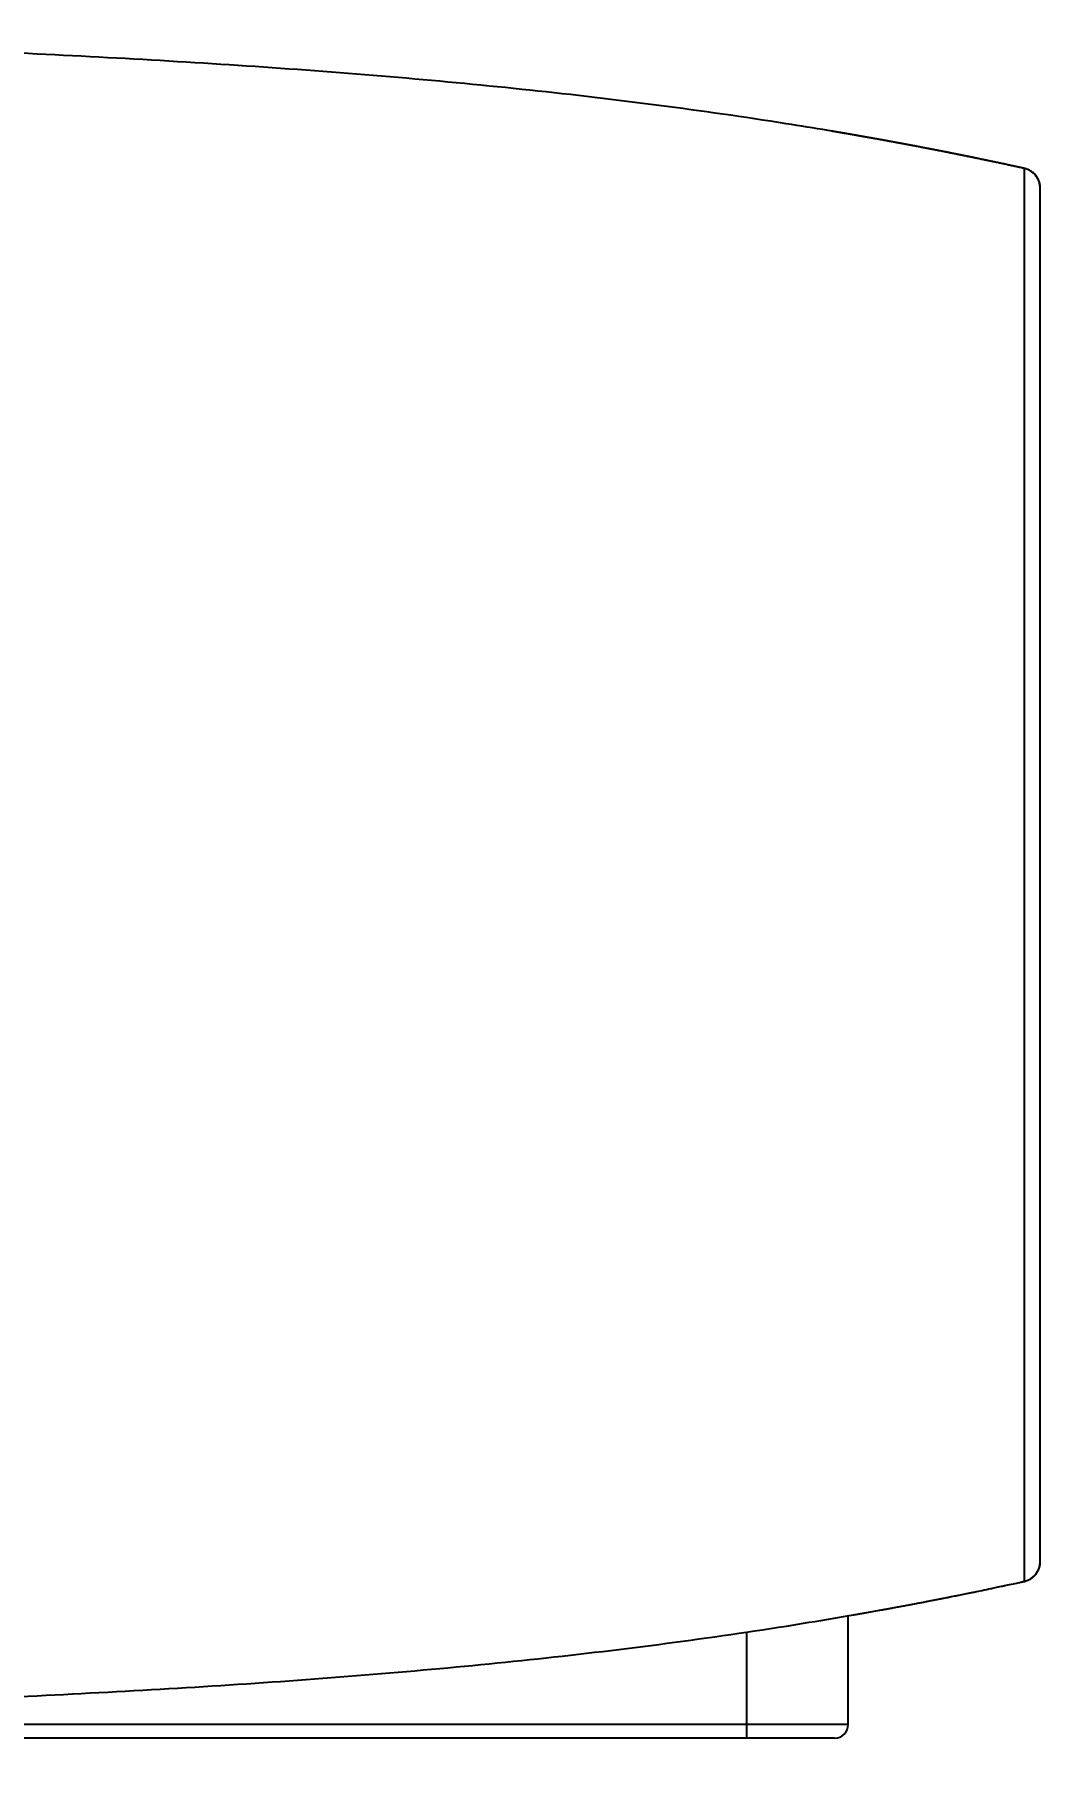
# Model space of a CAD drawing. Header units: millimetres. Extents: x 2067 to 4417, y -1557 to -908.
# Drawn here: x 2133.5 to 2148.59, y -1410.99 to -1385.33 of the extents above; entities that cross this region are included whole.
import ezdxf
from ezdxf import colors
from ezdxf.entities.mleader import LeaderData, LeaderLine
from ezdxf.math import Vec2, Vec3

# ---------------------------------------------------------------- set-up
doc = ezdxf.new("R2010")
doc.units = ezdxf.units.MM
doc.layers.add('06___PRT_ALL_SURFS', color=7, linetype='Continuous')
doc.styles.get("Standard").update_dxf_attribs({"font": 'AcadEref.ttf'})

msp = doc.modelspace()

# ---------------------------------------------------------------- linework, layer by layer
at = {"color": 7, "linetype": 'Continuous'}
for p, q in [((2148.185, -1408.263), (2148.185, -1387.312)), ((2148.366, -1387.432), (2148.358, -1387.421)), ((2148.374, -1387.444), (2148.366, -1387.432)), ((2148.421, -1387.605), (2148.421, -1387.591)), ((2148.421, -1407.969), (2148.421, -1387.605)), ((2148.185, -1393.107), (2148.185, -1388.281)), ((2148.185, -1405.847), (2148.185, -1402.766)), ((2148.185, -1407.316), (2148.185, -1405.847)), ((2148.185, -1407.955), (2148.185, -1407.316)), ((2148.185, -1408.218), (2148.185, -1408.164)), ((2148.421, -1407.984), (2148.421, -1407.969)), ((2148.185, -1408.263), (2148.185, -1408.262)), ((2145.571, -1410.387), (2145.571, -1408.773)), ((2144.071, -1410.587), (2144.071, -1409.014)), ((2145.571, -1410.387), (2126.071, -1410.387)), ((2145.371, -1410.587), (2126.271, -1410.587))]:
    msp.add_line(p, q, dxfattribs=at)
for points in [[(2148.185, -1387.312), (2148.185, -1387.312), (2148.185, -1387.312)], [(2148.358, -1387.421), (2148.349, -1387.41), (2148.339, -1387.399), (2148.329, -1387.389), (2148.319, -1387.379), (2148.308, -1387.37), (2148.297, -1387.362), (2148.285, -1387.354), (2148.273, -1387.346), (2148.261, -1387.339), (2148.248, -1387.333), (2148.235, -1387.327), (2148.222, -1387.322), (2148.208, -1387.318), (2148.195, -1387.314), (2148.185, -1387.312)], [(2148.185, -1388.281), (2148.185, -1387.533), (2148.185, -1387.498), (2148.185, -1387.465), (2148.185, -1387.436), (2148.185, -1387.386)], [(2148.421, -1387.591), (2148.42, -1387.576), (2148.418, -1387.562), (2148.416, -1387.548), (2148.413, -1387.535), (2148.409, -1387.521), (2148.405, -1387.507), (2148.4, -1387.494), (2148.394, -1387.481), (2148.388, -1387.468), (2148.381, -1387.456), (2148.374, -1387.444)], [(2148.42, -1387.576), (2148.418, -1387.562), (2148.416, -1387.548), (2148.413, -1387.535), (2148.409, -1387.521), (2148.405, -1387.507), (2148.4, -1387.494), (2148.394, -1387.481)], [(2148.185, -1408.164), (2148.185, -1408.057), (2148.185, -1408.025), (2148.185, -1407.991), (2148.185, -1407.955)], [(2148.185, -1408.263), (2148.195, -1408.26), (2148.208, -1408.256), (2148.222, -1408.252), (2148.235, -1408.247), (2148.248, -1408.241), (2148.261, -1408.235), (2148.273, -1408.228), (2148.285, -1408.221), (2148.297, -1408.212), (2148.308, -1408.204), (2148.319, -1408.195), (2148.329, -1408.185), (2148.339, -1408.175), (2148.349, -1408.165), (2148.358, -1408.154), (2148.366, -1408.142), (2148.374, -1408.13), (2148.381, -1408.118), (2148.388, -1408.106), (2148.394, -1408.093), (2148.4, -1408.08), (2148.405, -1408.067), (2148.409, -1408.053), (2148.413, -1408.04), (2148.416, -1408.026), (2148.418, -1408.012), (2148.42, -1407.998), (2148.421, -1407.984)]]:
    msp.add_lwpolyline(points, dxfattribs=at)
for centre, radius, start, end in [((2135.49, -1445.295), 59.357, 77.6501, 80.51286), ((2148.121, -1387.605), 0.3, 359.9992, 77.6145), ((2148.121, -1407.969), 0.3, 282.3854, 360), ((2135.701, -1351.314), 58.301, 280.18741, 282.36492), ((2145.371, -1410.387), 0.2, 270, 0)]:
    msp.add_arc(centre, radius, start, end, dxfattribs=at)
for points, knots in [([(2145.273, -1386.75), (2145.067, -1386.715), (2143.608, -1386.478), (2140.875, -1386.126), (2136.937, -1385.793), (2132.776, -1385.568), (2128.923, -1385.427), (2126.538, -1385.355), (2125.616, -1385.328)], [0, 0, 0, 0, 0.034111, 0.241375, 0.448639, 0.655903, 0.863167, 1, 1, 1, 1]), ([(2124.238, -1410.287), (2125.577, -1410.248), (2128.438, -1410.165), (2132.776, -1410.006), (2136.937, -1409.781), (2140.875, -1409.449), (2143.856, -1409.064), (2145.561, -1408.777), (2146.012, -1408.696)], [0, 0, 0, 0, 0.185751, 0.372445, 0.559138, 0.745831, 0.932524, 1, 1, 1, 1])]:
    msp.add_open_spline(points, degree=3, knots=knots, dxfattribs=at)
at = {"layer": '06___PRT_ALL_SURFS', "color": 7, "linetype": 'Continuous'}
for p, q in [((2147.334, -1408.442), (2147.362, -1408.437)), ((2147.362, -1408.437), (2147.384, -1408.432)), ((2147.384, -1408.432), (2147.413, -1408.426)), ((2147.413, -1408.426), (2147.442, -1408.421)), ((2147.442, -1408.421), (2147.471, -1408.415)), ((2147.471, -1408.415), (2147.5, -1408.408)), ((2147.5, -1408.408), (2147.53, -1408.402)), ((2147.53, -1408.402), (2147.559, -1408.396)), ((2147.559, -1408.396), (2147.589, -1408.39)), ((2147.589, -1408.39), (2147.627, -1408.382)), ((2147.627, -1408.382), (2147.658, -1408.376)), ((2147.658, -1408.376), (2147.696, -1408.368)), ((2147.696, -1408.368), (2147.735, -1408.359)), ((2147.735, -1408.359), (2147.774, -1408.351)), ((2147.774, -1408.351), (2147.821, -1408.341)), ((2147.821, -1408.341), (2147.861, -1408.333)), ((2147.861, -1408.333), (2147.917, -1408.321)), ((2147.917, -1408.321), (2147.966, -1408.31)), ((2147.966, -1408.31), (2148.024, -1408.298)), ((2148.024, -1408.298), (2148.09, -1408.283)), ((2148.09, -1408.283), (2148.166, -1408.267)), ((2148.166, -1408.267), (2148.185, -1408.263)), ((2145.829, -1408.729), (2146.063, -1408.687)), ((2146.082, -1408.683), (2146.09, -1408.682)), ((2146.094, -1408.681), (2146.102, -1408.68)), ((2146.106, -1408.679), (2146.114, -1408.677)), ((2146.135, -1408.674), (2146.15, -1408.671)), ((2146.156, -1408.67), (2146.164, -1408.668)), ((2146.168, -1408.667), (2146.188, -1408.664)), ((2146.186, -1408.664), (2146.201, -1408.661)), ((2146.199, -1408.662), (2146.253, -1408.652)), ((2146.208, -1408.66), (2146.216, -1408.659)), ((2146.221, -1408.658), (2146.23, -1408.656)), ((2146.261, -1408.65), (2146.271, -1408.649)), ((2146.303, -1408.643), (2146.346, -1408.635)), ((2146.313, -1408.641), (2146.322, -1408.639)), ((2146.341, -1408.636), (2146.359, -1408.632)), ((2146.356, -1408.633), (2146.512, -1408.604)), ((2146.365, -1408.631), (2146.375, -1408.629)), ((2146.375, -1408.629), (2146.38, -1408.628)), ((2146.395, -1408.626), (2146.405, -1408.624)), ((2146.435, -1408.618), (2146.445, -1408.616)), ((2146.476, -1408.61), (2146.486, -1408.608)), ((2146.507, -1408.605), (2146.554, -1408.596)), ((2146.518, -1408.603), (2146.528, -1408.601)), ((2146.55, -1408.597), (2146.568, -1408.593)), ((2146.56, -1408.594), (2146.583, -1408.59)), ((2146.582, -1408.59), (2146.597, -1408.587)), ((2146.593, -1408.588), (2146.626, -1408.582)), ((2146.621, -1408.583), (2146.641, -1408.579)), ((2146.632, -1408.581), (2146.685, -1408.571)), ((2146.683, -1408.571), (2146.7, -1408.568)), ((2146.695, -1408.569), (2146.745, -1408.559)), ((2146.724, -1408.563), (2146.736, -1408.561)), ((2146.736, -1408.561), (2146.775, -1408.553)), ((2146.753, -1408.558), (2146.765, -1408.555)), ((2146.765, -1408.555), (2146.875, -1408.534)), ((2146.783, -1408.552), (2146.795, -1408.549)), ((2146.813, -1408.546), (2146.826, -1408.544)), ((2146.844, -1408.54), (2146.856, -1408.538)), ((2146.875, -1408.534), (2146.894, -1408.53)), ((2146.894, -1408.53), (2146.906, -1408.528)), ((2146.906, -1408.528), (2146.925, -1408.524)), ((2146.925, -1408.524), (2146.944, -1408.52)), ((2146.944, -1408.52), (2146.957, -1408.518)), ((2146.957, -1408.518), (2146.976, -1408.514)), ((2146.976, -1408.514), (2146.996, -1408.51)), ((2146.996, -1408.51), (2147.015, -1408.506)), ((2147.015, -1408.506), (2147.035, -1408.503)), ((2147.035, -1408.503), (2147.048, -1408.5)), ((2147.048, -1408.5), (2147.068, -1408.496)), ((2147.068, -1408.496), (2147.087, -1408.492)), ((2147.087, -1408.492), (2147.107, -1408.488)), ((2147.107, -1408.488), (2147.127, -1408.484)), ((2147.127, -1408.484), (2147.154, -1408.479)), ((2147.154, -1408.479), (2147.175, -1408.475)), ((2147.175, -1408.475), (2147.195, -1408.471)), ((2147.195, -1408.471), (2147.216, -1408.466)), ((2147.216, -1408.466), (2147.236, -1408.462)), ((2147.236, -1408.462), (2147.264, -1408.457)), ((2147.264, -1408.457), (2147.285, -1408.452)), ((2147.285, -1408.452), (2147.306, -1408.448)), ((2147.306, -1408.448), (2147.334, -1408.442)), ((2145.626, -1408.764), (2145.688, -1408.753)), ((2145.688, -1408.753), (2145.829, -1408.729))]:
    msp.add_line(p, q, dxfattribs=at)
for points in [[(2145.338, -1386.761), (2145.336, -1386.761), (2145.335, -1386.76), (2145.334, -1386.76), (2145.333, -1386.76), (2145.331, -1386.76), (2145.273, -1386.75)], [(2145.35, -1386.763), (2145.348, -1386.763), (2145.347, -1386.762), (2145.346, -1386.762), (2145.344, -1386.762), (2145.343, -1386.762), (2145.342, -1386.761), (2145.34, -1386.761), (2145.338, -1386.761)], [(2145.36, -1386.765), (2145.359, -1386.764), (2145.357, -1386.764), (2145.356, -1386.764), (2145.355, -1386.764), (2145.353, -1386.763), (2145.352, -1386.763), (2145.35, -1386.763)], [(2145.372, -1386.767), (2145.371, -1386.766), (2145.369, -1386.766), (2145.368, -1386.766), (2145.367, -1386.766), (2145.365, -1386.765), (2145.364, -1386.765), (2145.363, -1386.765), (2145.36, -1386.765)], [(2145.383, -1386.768), (2145.381, -1386.768), (2145.38, -1386.768), (2145.379, -1386.768), (2145.377, -1386.768), (2145.376, -1386.767), (2145.375, -1386.767), (2145.372, -1386.767)], [(2145.394, -1386.77), (2145.392, -1386.77), (2145.391, -1386.77), (2145.39, -1386.77), (2145.388, -1386.769), (2145.387, -1386.769), (2145.385, -1386.769), (2145.383, -1386.768)], [(2145.404, -1386.772), (2145.403, -1386.772), (2145.402, -1386.772), (2145.4, -1386.771), (2145.399, -1386.771), (2145.398, -1386.771), (2145.396, -1386.771), (2145.394, -1386.77)], [(2145.415, -1386.774), (2145.414, -1386.774), (2145.413, -1386.773), (2145.411, -1386.773), (2145.41, -1386.773), (2145.409, -1386.773), (2145.407, -1386.773), (2145.404, -1386.772)], [(2145.426, -1386.776), (2145.425, -1386.776), (2145.424, -1386.775), (2145.422, -1386.775), (2145.421, -1386.775), (2145.42, -1386.775), (2145.418, -1386.774), (2145.415, -1386.774)], [(2145.438, -1386.778), (2145.436, -1386.777), (2145.435, -1386.777), (2145.433, -1386.777), (2145.432, -1386.777), (2145.431, -1386.777), (2145.429, -1386.776), (2145.426, -1386.776)], [(2145.449, -1386.78), (2145.447, -1386.779), (2145.446, -1386.779), (2145.444, -1386.779), (2145.443, -1386.779), (2145.442, -1386.778), (2145.44, -1386.778), (2145.438, -1386.778)], [(2145.458, -1386.781), (2145.457, -1386.781), (2145.456, -1386.781), (2145.454, -1386.781), (2145.453, -1386.78), (2145.451, -1386.78), (2145.449, -1386.78)], [(2145.47, -1386.783), (2145.468, -1386.783), (2145.467, -1386.783), (2145.465, -1386.782), (2145.464, -1386.782), (2145.463, -1386.782), (2145.461, -1386.782), (2145.458, -1386.781)], [(2145.481, -1386.785), (2145.479, -1386.785), (2145.478, -1386.785), (2145.477, -1386.784), (2145.475, -1386.784), (2145.474, -1386.784), (2145.472, -1386.784), (2145.47, -1386.783)], [(2145.492, -1386.787), (2145.491, -1386.787), (2145.489, -1386.787), (2145.488, -1386.786), (2145.487, -1386.786), (2145.485, -1386.786), (2145.484, -1386.786), (2145.481, -1386.785)], [(2145.502, -1386.789), (2145.501, -1386.789), (2145.499, -1386.788), (2145.498, -1386.788), (2145.497, -1386.788), (2145.495, -1386.788), (2145.492, -1386.787)], [(2145.514, -1386.791), (2145.512, -1386.79), (2145.511, -1386.79), (2145.509, -1386.79), (2145.508, -1386.79), (2145.507, -1386.79), (2145.505, -1386.789), (2145.502, -1386.789)], [(2145.525, -1386.793), (2145.524, -1386.792), (2145.522, -1386.792), (2145.521, -1386.792), (2145.519, -1386.792), (2145.518, -1386.791), (2145.517, -1386.791), (2145.514, -1386.791)], [(2145.535, -1386.794), (2145.534, -1386.794), (2145.532, -1386.794), (2145.531, -1386.794), (2145.53, -1386.793), (2145.528, -1386.793), (2145.525, -1386.793)], [(2145.547, -1386.796), (2145.545, -1386.796), (2145.544, -1386.796), (2145.543, -1386.796), (2145.541, -1386.795), (2145.54, -1386.795), (2145.538, -1386.795), (2145.535, -1386.794)], [(2145.557, -1386.798), (2145.556, -1386.798), (2145.554, -1386.798), (2145.553, -1386.797), (2145.551, -1386.797), (2145.55, -1386.797), (2145.547, -1386.796)], [(2145.567, -1386.8), (2145.566, -1386.8), (2145.564, -1386.799), (2145.563, -1386.799), (2145.562, -1386.799), (2145.56, -1386.799), (2145.557, -1386.798)], [(2145.579, -1386.802), (2145.578, -1386.802), (2145.576, -1386.802), (2145.575, -1386.801), (2145.573, -1386.801), (2145.572, -1386.801), (2145.57, -1386.801), (2145.567, -1386.8)], [(2145.59, -1386.804), (2145.588, -1386.804), (2145.587, -1386.803), (2145.585, -1386.803), (2145.584, -1386.803), (2145.582, -1386.803), (2145.579, -1386.802)], [(2145.6, -1386.806), (2145.599, -1386.805), (2145.597, -1386.805), (2145.596, -1386.805), (2145.594, -1386.805), (2145.593, -1386.804), (2145.59, -1386.804)], [(2145.611, -1386.807), (2145.609, -1386.807), (2145.608, -1386.807), (2145.606, -1386.807), (2145.605, -1386.806), (2145.603, -1386.806), (2145.6, -1386.806)], [(2145.623, -1386.81), (2145.621, -1386.809), (2145.62, -1386.809), (2145.618, -1386.809), (2145.617, -1386.808), (2145.615, -1386.808), (2145.614, -1386.808), (2145.611, -1386.807)], [(2145.633, -1386.811), (2145.632, -1386.811), (2145.63, -1386.811), (2145.629, -1386.811), (2145.627, -1386.81), (2145.626, -1386.81), (2145.623, -1386.81)], [(2145.644, -1386.813), (2145.642, -1386.813), (2145.641, -1386.813), (2145.639, -1386.812), (2145.638, -1386.812), (2145.636, -1386.812), (2145.633, -1386.811)], [(2145.655, -1386.815), (2145.653, -1386.815), (2145.652, -1386.815), (2145.65, -1386.814), (2145.648, -1386.814), (2145.647, -1386.814), (2145.644, -1386.813)], [(2145.665, -1386.817), (2145.664, -1386.817), (2145.662, -1386.816), (2145.661, -1386.816), (2145.659, -1386.816), (2145.658, -1386.816), (2145.655, -1386.815)], [(2145.676, -1386.819), (2145.675, -1386.819), (2145.673, -1386.818), (2145.672, -1386.818), (2145.67, -1386.818), (2145.669, -1386.818), (2145.665, -1386.817)], [(2145.687, -1386.821), (2145.686, -1386.821), (2145.684, -1386.82), (2145.682, -1386.82), (2145.681, -1386.82), (2145.679, -1386.819), (2145.676, -1386.819)], [(2145.698, -1386.823), (2145.697, -1386.822), (2145.695, -1386.822), (2145.693, -1386.822), (2145.692, -1386.822), (2145.69, -1386.821), (2145.687, -1386.821)], [(2145.709, -1386.825), (2145.708, -1386.824), (2145.706, -1386.824), (2145.704, -1386.824), (2145.703, -1386.824), (2145.701, -1386.823), (2145.698, -1386.823)], [(2145.719, -1386.826), (2145.717, -1386.826), (2145.715, -1386.826), (2145.714, -1386.825), (2145.712, -1386.825), (2145.709, -1386.825)], [(2145.73, -1386.828), (2145.728, -1386.828), (2145.727, -1386.828), (2145.725, -1386.827), (2145.723, -1386.827), (2145.722, -1386.827), (2145.719, -1386.826)], [(2145.741, -1386.83), (2145.739, -1386.83), (2145.738, -1386.83), (2145.736, -1386.829), (2145.735, -1386.829), (2145.733, -1386.829), (2145.73, -1386.828)], [(2145.751, -1386.832), (2145.749, -1386.832), (2145.747, -1386.831), (2145.746, -1386.831), (2145.744, -1386.831), (2145.741, -1386.83)], [(2145.762, -1386.834), (2145.76, -1386.834), (2145.759, -1386.833), (2145.757, -1386.833), (2145.756, -1386.833), (2145.754, -1386.832), (2145.751, -1386.832)], [(2145.773, -1386.836), (2145.772, -1386.836), (2145.77, -1386.835), (2145.769, -1386.835), (2145.767, -1386.835), (2145.765, -1386.834), (2145.762, -1386.834)], [(2145.783, -1386.838), (2145.782, -1386.837), (2145.78, -1386.837), (2145.778, -1386.837), (2145.777, -1386.836), (2145.773, -1386.836)], [(2145.795, -1386.84), (2145.793, -1386.839), (2145.791, -1386.839), (2145.79, -1386.839), (2145.788, -1386.838), (2145.787, -1386.838), (2145.783, -1386.838)], [(2145.805, -1386.841), (2145.803, -1386.841), (2145.801, -1386.841), (2145.8, -1386.841), (2145.798, -1386.84), (2145.795, -1386.84)], [(2145.816, -1386.843), (2145.815, -1386.843), (2145.813, -1386.843), (2145.811, -1386.843), (2145.81, -1386.842), (2145.808, -1386.842), (2145.805, -1386.841)], [(2145.826, -1386.845), (2145.825, -1386.845), (2145.823, -1386.845), (2145.821, -1386.844), (2145.82, -1386.844), (2145.816, -1386.843)], [(2145.837, -1386.847), (2145.835, -1386.847), (2145.833, -1386.846), (2145.831, -1386.846), (2145.83, -1386.846), (2145.826, -1386.845)], [(2145.848, -1386.849), (2145.847, -1386.849), (2145.845, -1386.849), (2145.843, -1386.848), (2145.842, -1386.848), (2145.84, -1386.848), (2145.837, -1386.847)], [(2145.859, -1386.851), (2145.857, -1386.851), (2145.855, -1386.85), (2145.854, -1386.85), (2145.852, -1386.85), (2145.848, -1386.849)], [(2145.869, -1386.853), (2145.867, -1386.852), (2145.866, -1386.852), (2145.864, -1386.852), (2145.862, -1386.852), (2145.859, -1386.851)], [(2145.879, -1386.855), (2145.878, -1386.854), (2145.876, -1386.854), (2145.874, -1386.854), (2145.872, -1386.853), (2145.869, -1386.853)], [(2145.89, -1386.857), (2145.888, -1386.856), (2145.886, -1386.856), (2145.885, -1386.856), (2145.883, -1386.855), (2145.879, -1386.855)], [(2145.9, -1386.858), (2145.899, -1386.858), (2145.897, -1386.858), (2145.895, -1386.857), (2145.893, -1386.857), (2145.89, -1386.857)], [(2145.911, -1386.86), (2145.909, -1386.86), (2145.907, -1386.86), (2145.906, -1386.859), (2145.904, -1386.859), (2145.9, -1386.858)], [(2145.922, -1386.862), (2145.92, -1386.862), (2145.918, -1386.862), (2145.916, -1386.861), (2145.915, -1386.861), (2145.911, -1386.86)], [(2145.933, -1386.864), (2145.931, -1386.864), (2145.929, -1386.863), (2145.927, -1386.863), (2145.925, -1386.863), (2145.922, -1386.862)], [(2145.943, -1386.866), (2145.942, -1386.866), (2145.94, -1386.865), (2145.938, -1386.865), (2145.936, -1386.865), (2145.933, -1386.864)], [(2145.954, -1386.868), (2145.952, -1386.868), (2145.951, -1386.867), (2145.949, -1386.867), (2145.947, -1386.867), (2145.943, -1386.866)], [(2145.965, -1386.87), (2145.963, -1386.87), (2145.962, -1386.869), (2145.96, -1386.869), (2145.958, -1386.869), (2145.954, -1386.868)], [(2145.975, -1386.872), (2145.973, -1386.871), (2145.971, -1386.871), (2145.969, -1386.871), (2145.965, -1386.87)], [(2145.986, -1386.874), (2145.984, -1386.873), (2145.982, -1386.873), (2145.98, -1386.873), (2145.978, -1386.872), (2145.975, -1386.872)], [(2145.997, -1386.876), (2145.995, -1386.875), (2145.993, -1386.875), (2145.991, -1386.875), (2145.99, -1386.874), (2145.986, -1386.874)], [(2146.006, -1386.877), (2146.005, -1386.877), (2146.003, -1386.877), (2146.001, -1386.876), (2145.997, -1386.876)], [(2146.018, -1386.879), (2146.016, -1386.879), (2146.014, -1386.879), (2146.012, -1386.878), (2146.01, -1386.878), (2146.006, -1386.877)], [(2146.027, -1386.881), (2146.026, -1386.881), (2146.024, -1386.88), (2146.022, -1386.88), (2146.018, -1386.879)], [(2146.039, -1386.883), (2146.037, -1386.883), (2146.035, -1386.883), (2146.033, -1386.882), (2146.031, -1386.882), (2146.027, -1386.881)], [(2146.049, -1386.885), (2146.047, -1386.885), (2146.045, -1386.884), (2146.043, -1386.884), (2146.039, -1386.883)], [(2146.06, -1386.887), (2146.058, -1386.887), (2146.056, -1386.886), (2146.055, -1386.886), (2146.053, -1386.886), (2146.049, -1386.885)], [(2146.07, -1386.889), (2146.068, -1386.889), (2146.066, -1386.888), (2146.064, -1386.888), (2146.06, -1386.887)], [(2146.08, -1386.891), (2146.078, -1386.89), (2146.076, -1386.89), (2146.074, -1386.89), (2146.07, -1386.889)], [(2146.092, -1386.893), (2146.09, -1386.892), (2146.088, -1386.892), (2146.086, -1386.892), (2146.084, -1386.891), (2146.08, -1386.891)], [(2146.102, -1386.895), (2146.1, -1386.894), (2146.098, -1386.894), (2146.096, -1386.893), (2146.092, -1386.893)], [(2146.112, -1386.896), (2146.11, -1386.896), (2146.108, -1386.896), (2146.106, -1386.895), (2146.102, -1386.895)], [(2146.124, -1386.899), (2146.122, -1386.898), (2146.12, -1386.898), (2146.118, -1386.897), (2146.116, -1386.897), (2146.112, -1386.896)], [(2146.134, -1386.9), (2146.132, -1386.9), (2146.13, -1386.9), (2146.128, -1386.899), (2146.124, -1386.899)], [(2146.144, -1386.902), (2146.142, -1386.902), (2146.14, -1386.901), (2146.138, -1386.901), (2146.134, -1386.9)], [(2146.154, -1386.904), (2146.152, -1386.904), (2146.15, -1386.903), (2146.148, -1386.903), (2146.144, -1386.902)], [(2146.164, -1386.906), (2146.162, -1386.906), (2146.16, -1386.905), (2146.158, -1386.905), (2146.154, -1386.904)], [(2146.176, -1386.908), (2146.174, -1386.908), (2146.172, -1386.907), (2146.17, -1386.907), (2146.168, -1386.907), (2146.164, -1386.906)], [(2146.186, -1386.91), (2146.184, -1386.91), (2146.182, -1386.909), (2146.18, -1386.909), (2146.176, -1386.908)], [(2146.196, -1386.912), (2146.194, -1386.911), (2146.192, -1386.911), (2146.19, -1386.911), (2146.186, -1386.91)], [(2146.207, -1386.914), (2146.205, -1386.913), (2146.203, -1386.913), (2146.201, -1386.913), (2146.196, -1386.912)], [(2146.217, -1386.916), (2146.215, -1386.915), (2146.213, -1386.915), (2146.211, -1386.914), (2146.207, -1386.914)], [(2146.227, -1386.918), (2146.225, -1386.917), (2146.223, -1386.917), (2146.221, -1386.916), (2146.217, -1386.916)], [(2146.238, -1386.919), (2146.236, -1386.919), (2146.233, -1386.919), (2146.231, -1386.918), (2146.227, -1386.918)], [(2146.248, -1386.921), (2146.246, -1386.921), (2146.244, -1386.921), (2146.242, -1386.92), (2146.238, -1386.919)], [(2146.258, -1386.923), (2146.256, -1386.923), (2146.254, -1386.922), (2146.252, -1386.922), (2146.248, -1386.921)], [(2146.269, -1386.925), (2146.267, -1386.925), (2146.264, -1386.924), (2146.262, -1386.924), (2146.258, -1386.923)], [(2146.279, -1386.927), (2146.277, -1386.927), (2146.275, -1386.926), (2146.273, -1386.926), (2146.269, -1386.925)], [(2146.289, -1386.929), (2146.287, -1386.929), (2146.285, -1386.928), (2146.283, -1386.928), (2146.279, -1386.927)], [(2146.3, -1386.931), (2146.298, -1386.93), (2146.296, -1386.93), (2146.294, -1386.93), (2146.289, -1386.929)], [(2146.31, -1386.933), (2146.308, -1386.932), (2146.306, -1386.932), (2146.304, -1386.932), (2146.3, -1386.931)], [(2146.321, -1386.935), (2146.318, -1386.934), (2146.316, -1386.934), (2146.314, -1386.934), (2146.31, -1386.933)], [(2146.331, -1386.937), (2146.329, -1386.936), (2146.327, -1386.936), (2146.325, -1386.936), (2146.321, -1386.935)], [(2146.341, -1386.939), (2146.339, -1386.938), (2146.337, -1386.938), (2146.335, -1386.937), (2146.331, -1386.937)], [(2146.352, -1386.941), (2146.35, -1386.94), (2146.348, -1386.94), (2146.346, -1386.939), (2146.341, -1386.939)], [(2146.362, -1386.942), (2146.36, -1386.942), (2146.358, -1386.942), (2146.356, -1386.941), (2146.352, -1386.941)], [(2146.373, -1386.944), (2146.371, -1386.944), (2146.369, -1386.944), (2146.366, -1386.943), (2146.362, -1386.942)], [(2146.383, -1386.946), (2146.381, -1386.946), (2146.379, -1386.946), (2146.377, -1386.945), (2146.373, -1386.944)], [(2146.394, -1386.948), (2146.392, -1386.948), (2146.39, -1386.948), (2146.387, -1386.947), (2146.383, -1386.946)], [(2146.404, -1386.95), (2146.402, -1386.95), (2146.4, -1386.95), (2146.398, -1386.949), (2146.394, -1386.948)], [(2146.415, -1386.952), (2146.413, -1386.952), (2146.411, -1386.951), (2146.408, -1386.951), (2146.404, -1386.95)], [(2146.425, -1386.954), (2146.423, -1386.954), (2146.421, -1386.953), (2146.419, -1386.953), (2146.415, -1386.952)], [(2146.436, -1386.956), (2146.434, -1386.956), (2146.432, -1386.955), (2146.429, -1386.955), (2146.425, -1386.954)], [(2146.446, -1386.958), (2146.444, -1386.958), (2146.442, -1386.957), (2146.44, -1386.957), (2146.436, -1386.956)], [(2146.455, -1386.96), (2146.453, -1386.959), (2146.451, -1386.959), (2146.446, -1386.958)], [(2146.465, -1386.962), (2146.463, -1386.961), (2146.461, -1386.961), (2146.459, -1386.961), (2146.455, -1386.96)], [(2146.476, -1386.964), (2146.474, -1386.963), (2146.472, -1386.963), (2146.47, -1386.963), (2146.465, -1386.962)], [(2146.486, -1386.966), (2146.484, -1386.965), (2146.482, -1386.965), (2146.48, -1386.965), (2146.476, -1386.964)], [(2146.497, -1386.968), (2146.495, -1386.967), (2146.493, -1386.967), (2146.491, -1386.967), (2146.486, -1386.966)], [(2146.508, -1386.97), (2146.506, -1386.969), (2146.503, -1386.969), (2146.501, -1386.969), (2146.497, -1386.968)], [(2146.518, -1386.972), (2146.516, -1386.971), (2146.514, -1386.971), (2146.512, -1386.971), (2146.508, -1386.97)], [(2146.527, -1386.973), (2146.525, -1386.973), (2146.523, -1386.973), (2146.518, -1386.972)], [(2146.537, -1386.975), (2146.535, -1386.975), (2146.533, -1386.975), (2146.531, -1386.974), (2146.527, -1386.973)], [(2146.548, -1386.977), (2146.546, -1386.977), (2146.544, -1386.977), (2146.542, -1386.976), (2146.537, -1386.975)], [(2146.559, -1386.979), (2146.557, -1386.979), (2146.554, -1386.979), (2146.552, -1386.978), (2146.548, -1386.977)], [(2146.569, -1386.981), (2146.567, -1386.981), (2146.565, -1386.981), (2146.563, -1386.98), (2146.559, -1386.979)], [(2146.578, -1386.983), (2146.576, -1386.983), (2146.574, -1386.982), (2146.569, -1386.981)], [(2146.589, -1386.985), (2146.587, -1386.985), (2146.584, -1386.984), (2146.582, -1386.984), (2146.578, -1386.983)], [(2146.599, -1386.987), (2146.597, -1386.987), (2146.595, -1386.986), (2146.593, -1386.986), (2146.589, -1386.985)], [(2146.61, -1386.989), (2146.608, -1386.989), (2146.606, -1386.988), (2146.604, -1386.988), (2146.599, -1386.987)], [(2146.621, -1386.991), (2146.619, -1386.991), (2146.617, -1386.99), (2146.614, -1386.99), (2146.61, -1386.989)], [(2146.629, -1386.993), (2146.627, -1386.992), (2146.625, -1386.992), (2146.621, -1386.991)], [(2146.64, -1386.995), (2146.638, -1386.994), (2146.636, -1386.994), (2146.634, -1386.994), (2146.629, -1386.993)], [(2146.651, -1386.997), (2146.649, -1386.997), (2146.647, -1386.996), (2146.644, -1386.996), (2146.64, -1386.995)], [(2146.66, -1386.999), (2146.657, -1386.998), (2146.655, -1386.998), (2146.651, -1386.997)], [(2146.67, -1387.001), (2146.668, -1387), (2146.666, -1387), (2146.664, -1386.999), (2146.66, -1386.999)], [(2146.681, -1387.003), (2146.679, -1387.002), (2146.677, -1387.002), (2146.675, -1387.001), (2146.67, -1387.001)], [(2146.692, -1387.005), (2146.69, -1387.004), (2146.688, -1387.004), (2146.685, -1387.004), (2146.681, -1387.003)], [(2146.701, -1387.006), (2146.698, -1387.006), (2146.696, -1387.006), (2146.692, -1387.005)], [(2146.711, -1387.009), (2146.709, -1387.008), (2146.707, -1387.008), (2146.705, -1387.007), (2146.701, -1387.006)], [(2146.722, -1387.011), (2146.72, -1387.01), (2146.718, -1387.01), (2146.716, -1387.009), (2146.711, -1387.009)], [(2146.731, -1387.012), (2146.729, -1387.012), (2146.727, -1387.011), (2146.722, -1387.011)], [(2146.742, -1387.014), (2146.74, -1387.014), (2146.738, -1387.014), (2146.735, -1387.013), (2146.731, -1387.012)], [(2146.753, -1387.016), (2146.751, -1387.016), (2146.748, -1387.016), (2146.746, -1387.015), (2146.742, -1387.014)], [(2146.762, -1387.018), (2146.759, -1387.018), (2146.757, -1387.017), (2146.753, -1387.016)], [(2146.772, -1387.02), (2146.77, -1387.02), (2146.768, -1387.019), (2146.766, -1387.019), (2146.762, -1387.018)], [(2146.783, -1387.022), (2146.781, -1387.022), (2146.779, -1387.022), (2146.777, -1387.021), (2146.772, -1387.02)], [(2146.792, -1387.024), (2146.79, -1387.024), (2146.788, -1387.023), (2146.783, -1387.022)], [(2146.803, -1387.026), (2146.801, -1387.026), (2146.799, -1387.025), (2146.797, -1387.025), (2146.792, -1387.024)], [(2146.812, -1387.028), (2146.81, -1387.027), (2146.808, -1387.027), (2146.803, -1387.026)], [(2146.823, -1387.03), (2146.821, -1387.03), (2146.819, -1387.029), (2146.816, -1387.029), (2146.812, -1387.028)], [(2146.834, -1387.032), (2146.832, -1387.032), (2146.83, -1387.031), (2146.827, -1387.031), (2146.823, -1387.03)], [(2146.843, -1387.034), (2146.841, -1387.033), (2146.838, -1387.033), (2146.834, -1387.032)], [(2146.854, -1387.036), (2146.852, -1387.036), (2146.849, -1387.035), (2146.847, -1387.035), (2146.843, -1387.034)], [(2146.863, -1387.038), (2146.86, -1387.037), (2146.858, -1387.037), (2146.854, -1387.036)], [(2146.874, -1387.04), (2146.871, -1387.04), (2146.869, -1387.039), (2146.867, -1387.039), (2146.863, -1387.038)], [(2146.883, -1387.042), (2146.88, -1387.041), (2146.878, -1387.041), (2146.874, -1387.04)], [(2146.894, -1387.044), (2146.891, -1387.043), (2146.889, -1387.043), (2146.887, -1387.043), (2146.883, -1387.042)], [(2146.905, -1387.046), (2146.902, -1387.046), (2146.9, -1387.045), (2146.898, -1387.045), (2146.894, -1387.044)], [(2146.914, -1387.048), (2146.911, -1387.047), (2146.909, -1387.047), (2146.905, -1387.046)], [(2146.925, -1387.05), (2146.923, -1387.049), (2146.92, -1387.049), (2146.918, -1387.049), (2146.914, -1387.048)], [(2146.934, -1387.052), (2146.931, -1387.051), (2146.929, -1387.051), (2146.925, -1387.05)], [(2146.945, -1387.054), (2146.943, -1387.053), (2146.94, -1387.053), (2146.938, -1387.053), (2146.934, -1387.052)], [(2146.954, -1387.056), (2146.952, -1387.055), (2146.949, -1387.055), (2146.945, -1387.054)], [(2146.965, -1387.058), (2146.963, -1387.057), (2146.96, -1387.057), (2146.958, -1387.056), (2146.954, -1387.056)], [(2146.974, -1387.06), (2146.972, -1387.059), (2146.969, -1387.059), (2146.965, -1387.058)], [(2146.985, -1387.062), (2146.983, -1387.061), (2146.981, -1387.061), (2146.978, -1387.06), (2146.974, -1387.06)], [(2146.994, -1387.064), (2146.992, -1387.063), (2146.99, -1387.063), (2146.985, -1387.062)], [(2147.003, -1387.065), (2147.001, -1387.065), (2146.999, -1387.064), (2146.994, -1387.064)], [(2147.014, -1387.068), (2147.012, -1387.067), (2147.01, -1387.067), (2147.008, -1387.066), (2147.003, -1387.065)], [(2147.023, -1387.069), (2147.021, -1387.069), (2147.019, -1387.068), (2147.014, -1387.068)], [(2147.035, -1387.072), (2147.032, -1387.071), (2147.03, -1387.071), (2147.028, -1387.07), (2147.023, -1387.069)], [(2147.044, -1387.073), (2147.041, -1387.073), (2147.039, -1387.072), (2147.035, -1387.072)], [(2147.055, -1387.076), (2147.053, -1387.075), (2147.051, -1387.075), (2147.048, -1387.074), (2147.044, -1387.073)], [(2147.064, -1387.077), (2147.062, -1387.077), (2147.06, -1387.077), (2147.055, -1387.076)], [(2147.073, -1387.079), (2147.071, -1387.079), (2147.069, -1387.078), (2147.064, -1387.077)], [(2147.085, -1387.081), (2147.082, -1387.081), (2147.08, -1387.081), (2147.078, -1387.08), (2147.073, -1387.079)], [(2147.094, -1387.083), (2147.091, -1387.083), (2147.089, -1387.082), (2147.085, -1387.081)], [(2147.105, -1387.086), (2147.103, -1387.085), (2147.101, -1387.085), (2147.098, -1387.084), (2147.094, -1387.083)], [(2147.114, -1387.087), (2147.112, -1387.087), (2147.11, -1387.086), (2147.105, -1387.086)], [(2147.123, -1387.089), (2147.121, -1387.089), (2147.119, -1387.088), (2147.114, -1387.087)], [(2147.135, -1387.092), (2147.133, -1387.091), (2147.13, -1387.091), (2147.128, -1387.09), (2147.123, -1387.089)], [(2147.144, -1387.093), (2147.142, -1387.093), (2147.139, -1387.092), (2147.135, -1387.092)], [(2147.153, -1387.095), (2147.151, -1387.095), (2147.149, -1387.094), (2147.144, -1387.093)], [(2147.165, -1387.097), (2147.162, -1387.097), (2147.16, -1387.097), (2147.158, -1387.096), (2147.153, -1387.095)], [(2147.174, -1387.099), (2147.172, -1387.099), (2147.169, -1387.098), (2147.165, -1387.097)], [(2147.183, -1387.101), (2147.181, -1387.101), (2147.178, -1387.1), (2147.174, -1387.099)], [(2147.195, -1387.103), (2147.192, -1387.103), (2147.19, -1387.103), (2147.188, -1387.102), (2147.183, -1387.101)], [(2147.204, -1387.105), (2147.202, -1387.105), (2147.199, -1387.104), (2147.195, -1387.103)], [(2147.213, -1387.107), (2147.211, -1387.107), (2147.209, -1387.106), (2147.204, -1387.105)], [(2147.222, -1387.109), (2147.22, -1387.109), (2147.218, -1387.108), (2147.213, -1387.107)], [(2147.234, -1387.111), (2147.232, -1387.111), (2147.229, -1387.11), (2147.227, -1387.11), (2147.222, -1387.109)], [(2147.243, -1387.113), (2147.241, -1387.113), (2147.239, -1387.112), (2147.234, -1387.111)], [(2147.253, -1387.115), (2147.25, -1387.115), (2147.248, -1387.114), (2147.243, -1387.113)], [(2147.262, -1387.117), (2147.26, -1387.117), (2147.257, -1387.116), (2147.253, -1387.115)], [(2147.274, -1387.119), (2147.271, -1387.119), (2147.269, -1387.118), (2147.267, -1387.118), (2147.262, -1387.117)], [(2147.283, -1387.121), (2147.281, -1387.121), (2147.278, -1387.12), (2147.274, -1387.119)], [(2147.292, -1387.123), (2147.29, -1387.123), (2147.288, -1387.122), (2147.283, -1387.121)], [(2147.302, -1387.125), (2147.299, -1387.125), (2147.297, -1387.124), (2147.292, -1387.123)], [(2147.313, -1387.127), (2147.311, -1387.127), (2147.309, -1387.127), (2147.306, -1387.126), (2147.302, -1387.125)], [(2147.323, -1387.129), (2147.32, -1387.129), (2147.318, -1387.128), (2147.313, -1387.127)], [(2147.332, -1387.131), (2147.33, -1387.131), (2147.328, -1387.13), (2147.323, -1387.129)], [(2147.342, -1387.133), (2147.339, -1387.133), (2147.337, -1387.132), (2147.332, -1387.131)], [(2147.351, -1387.135), (2147.349, -1387.135), (2147.346, -1387.134), (2147.342, -1387.133)], [(2147.361, -1387.137), (2147.358, -1387.137), (2147.356, -1387.136), (2147.351, -1387.135)], [(2147.372, -1387.14), (2147.37, -1387.139), (2147.368, -1387.139), (2147.365, -1387.138), (2147.361, -1387.137)], [(2147.382, -1387.141), (2147.38, -1387.141), (2147.377, -1387.14), (2147.372, -1387.14)], [(2147.391, -1387.143), (2147.389, -1387.143), (2147.387, -1387.142), (2147.382, -1387.141)], [(2147.401, -1387.145), (2147.399, -1387.145), (2147.396, -1387.144), (2147.391, -1387.143)], [(2147.41, -1387.147), (2147.408, -1387.147), (2147.406, -1387.146), (2147.401, -1387.145)], [(2147.42, -1387.149), (2147.418, -1387.149), (2147.415, -1387.148), (2147.41, -1387.147)], [(2147.429, -1387.151), (2147.427, -1387.151), (2147.425, -1387.15), (2147.42, -1387.149)], [(2147.439, -1387.153), (2147.437, -1387.153), (2147.434, -1387.152), (2147.429, -1387.151)], [(2147.451, -1387.156), (2147.449, -1387.155), (2147.446, -1387.155), (2147.444, -1387.154), (2147.439, -1387.153)], [(2147.461, -1387.158), (2147.458, -1387.157), (2147.456, -1387.157), (2147.451, -1387.156)], [(2147.47, -1387.16), (2147.468, -1387.159), (2147.465, -1387.159), (2147.461, -1387.158)], [(2147.48, -1387.162), (2147.477, -1387.161), (2147.475, -1387.161), (2147.47, -1387.16)], [(2147.489, -1387.164), (2147.487, -1387.163), (2147.485, -1387.163), (2147.48, -1387.162)], [(2147.499, -1387.166), (2147.497, -1387.165), (2147.494, -1387.165), (2147.489, -1387.164)], [(2147.509, -1387.168), (2147.506, -1387.167), (2147.504, -1387.167), (2147.499, -1387.166)], [(2147.518, -1387.17), (2147.516, -1387.169), (2147.514, -1387.169), (2147.509, -1387.168)], [(2147.528, -1387.172), (2147.526, -1387.171), (2147.523, -1387.171), (2147.518, -1387.17)], [(2147.538, -1387.174), (2147.535, -1387.173), (2147.533, -1387.173), (2147.528, -1387.172)], [(2147.548, -1387.176), (2147.545, -1387.175), (2147.543, -1387.175), (2147.538, -1387.174)], [(2147.557, -1387.178), (2147.555, -1387.177), (2147.552, -1387.177), (2147.548, -1387.176)], [(2147.567, -1387.18), (2147.565, -1387.179), (2147.562, -1387.179), (2147.557, -1387.178)], [(2147.577, -1387.182), (2147.574, -1387.181), (2147.572, -1387.181), (2147.567, -1387.18)], [(2147.587, -1387.184), (2147.584, -1387.183), (2147.582, -1387.183), (2147.577, -1387.182)], [(2147.596, -1387.186), (2147.594, -1387.185), (2147.591, -1387.185), (2147.587, -1387.184)], [(2147.606, -1387.188), (2147.604, -1387.187), (2147.601, -1387.187), (2147.596, -1387.186)], [(2147.616, -1387.19), (2147.613, -1387.189), (2147.611, -1387.189), (2147.606, -1387.188)], [(2147.626, -1387.192), (2147.623, -1387.191), (2147.621, -1387.191), (2147.616, -1387.19)], [(2147.636, -1387.194), (2147.633, -1387.193), (2147.631, -1387.193), (2147.626, -1387.192)], [(2147.645, -1387.196), (2147.643, -1387.195), (2147.641, -1387.195), (2147.636, -1387.194)], [(2147.655, -1387.198), (2147.653, -1387.197), (2147.65, -1387.197), (2147.645, -1387.196)], [(2147.665, -1387.2), (2147.663, -1387.2), (2147.66, -1387.199), (2147.655, -1387.198)], [(2147.675, -1387.202), (2147.673, -1387.202), (2147.67, -1387.201), (2147.665, -1387.2)], [(2147.685, -1387.204), (2147.683, -1387.204), (2147.68, -1387.203), (2147.675, -1387.202)], [(2147.695, -1387.206), (2147.692, -1387.206), (2147.69, -1387.205), (2147.685, -1387.204)], [(2147.702, -1387.208), (2147.7, -1387.207), (2147.695, -1387.206)], [(2147.712, -1387.21), (2147.71, -1387.209), (2147.707, -1387.209), (2147.702, -1387.208)], [(2147.722, -1387.212), (2147.72, -1387.212), (2147.717, -1387.211), (2147.712, -1387.21)], [(2147.732, -1387.214), (2147.73, -1387.214), (2147.727, -1387.213), (2147.722, -1387.212)], [(2147.742, -1387.216), (2147.74, -1387.216), (2147.737, -1387.215), (2147.732, -1387.214)], [(2147.752, -1387.218), (2147.75, -1387.218), (2147.747, -1387.217), (2147.742, -1387.216)], [(2147.762, -1387.221), (2147.76, -1387.22), (2147.757, -1387.219), (2147.752, -1387.218)], [(2147.772, -1387.223), (2147.77, -1387.222), (2147.767, -1387.222), (2147.762, -1387.221)], [(2147.78, -1387.224), (2147.777, -1387.224), (2147.772, -1387.223)], [(2147.79, -1387.226), (2147.787, -1387.226), (2147.785, -1387.225), (2147.78, -1387.224)], [(2147.8, -1387.229), (2147.798, -1387.228), (2147.795, -1387.227), (2147.79, -1387.226)], [(2147.81, -1387.231), (2147.808, -1387.23), (2147.805, -1387.23), (2147.8, -1387.229)], [(2147.82, -1387.233), (2147.818, -1387.232), (2147.815, -1387.232), (2147.81, -1387.231)], [(2147.828, -1387.234), (2147.825, -1387.234), (2147.82, -1387.233)], [(2147.838, -1387.237), (2147.836, -1387.236), (2147.833, -1387.236), (2147.828, -1387.234)], [(2147.848, -1387.239), (2147.846, -1387.238), (2147.843, -1387.238), (2147.838, -1387.237)], [(2147.858, -1387.241), (2147.856, -1387.24), (2147.853, -1387.24), (2147.848, -1387.239)], [(2147.869, -1387.243), (2147.866, -1387.243), (2147.863, -1387.242), (2147.858, -1387.241)], [(2147.876, -1387.245), (2147.874, -1387.244), (2147.869, -1387.243)], [(2147.886, -1387.247), (2147.884, -1387.246), (2147.881, -1387.246), (2147.876, -1387.245)], [(2147.897, -1387.249), (2147.894, -1387.249), (2147.892, -1387.248), (2147.886, -1387.247)], [(2147.907, -1387.251), (2147.904, -1387.251), (2147.902, -1387.25), (2147.897, -1387.249)], [(2147.915, -1387.253), (2147.912, -1387.252), (2147.907, -1387.251)], [(2147.925, -1387.255), (2147.922, -1387.255), (2147.92, -1387.254), (2147.915, -1387.253)], [(2147.935, -1387.257), (2147.933, -1387.257), (2147.93, -1387.256), (2147.925, -1387.255)], [(2147.946, -1387.26), (2147.943, -1387.259), (2147.94, -1387.258), (2147.935, -1387.257)], [(2147.953, -1387.261), (2147.951, -1387.261), (2147.946, -1387.26)], [(2147.964, -1387.263), (2147.961, -1387.263), (2147.958, -1387.262), (2147.953, -1387.261)], [(2147.974, -1387.266), (2147.971, -1387.265), (2147.969, -1387.265), (2147.964, -1387.263)], [(2147.982, -1387.267), (2147.979, -1387.267), (2147.974, -1387.266)], [(2147.992, -1387.27), (2147.99, -1387.269), (2147.987, -1387.269), (2147.982, -1387.267)], [(2148.003, -1387.272), (2148, -1387.271), (2147.997, -1387.271), (2147.992, -1387.27)], [(2148.01, -1387.274), (2148.008, -1387.273), (2148.003, -1387.272)], [(2148.021, -1387.276), (2148.018, -1387.275), (2148.016, -1387.275), (2148.01, -1387.274)], [(2148.031, -1387.278), (2148.029, -1387.278), (2148.026, -1387.277), (2148.021, -1387.276)], [(2148.039, -1387.28), (2148.036, -1387.279), (2148.031, -1387.278)], [(2148.05, -1387.282), (2148.047, -1387.281), (2148.044, -1387.281), (2148.039, -1387.28)], [(2148.06, -1387.284), (2148.057, -1387.284), (2148.055, -1387.283), (2148.05, -1387.282)], [(2148.068, -1387.286), (2148.065, -1387.285), (2148.06, -1387.284)], [(2148.078, -1387.288), (2148.076, -1387.288), (2148.073, -1387.287), (2148.068, -1387.286)], [(2148.089, -1387.291), (2148.086, -1387.29), (2148.084, -1387.289), (2148.078, -1387.288)], [(2148.097, -1387.292), (2148.094, -1387.292), (2148.089, -1387.291)], [(2148.107, -1387.295), (2148.105, -1387.294), (2148.102, -1387.293), (2148.097, -1387.292)], [(2148.115, -1387.296), (2148.113, -1387.296), (2148.107, -1387.295)], [(2148.126, -1387.299), (2148.123, -1387.298), (2148.121, -1387.298), (2148.115, -1387.296)], [(2148.137, -1387.301), (2148.134, -1387.3), (2148.131, -1387.3), (2148.126, -1387.299)], [(2148.145, -1387.303), (2148.142, -1387.302), (2148.137, -1387.301)], [(2148.155, -1387.305), (2148.153, -1387.305), (2148.15, -1387.304), (2148.145, -1387.303)], [(2148.163, -1387.307), (2148.161, -1387.306), (2148.155, -1387.305)], [(2148.174, -1387.309), (2148.171, -1387.309), (2148.169, -1387.308), (2148.163, -1387.307)], [(2148.185, -1387.312), (2148.185, -1387.312), (2148.182, -1387.311), (2148.179, -1387.31), (2148.174, -1387.309)], [(2146.029, -1408.693), (2146.033, -1408.692), (2146.04, -1408.691)], [(2146.059, -1408.687), (2146.063, -1408.687), (2146.075, -1408.684)], [(2146.071, -1408.685), (2146.074, -1408.685), (2146.138, -1408.673)], [(2146.143, -1408.672), (2146.147, -1408.671), (2146.176, -1408.666)], [(2146.248, -1408.653), (2146.252, -1408.652), (2146.306, -1408.642)]]:
    msp.add_lwpolyline(points, dxfattribs=at)

# ---------------------------------------------------------------- leaders
at = {"color": 4}
ml = msp.add_multileader_mtext('Standard', dxfattribs=at)
ml.set_content('{\\fMicrosoft YaHei|b0|i0|c0|p34;\\C3;M2.0}', color=4)
ml.set_leader_properties()
ml.build(insert=Vec2(0, 0))
ml.multileader.update_dxf_attribs({"text_right_attachment_type": 6, "dogleg_length": 0.36})
ctx = ml.context
ctx.base_point, ctx.plane_origin = Vec3(2134.581, -1422.508), Vec3(2125.169, -1390.464)
ctx.right_attachment = 6
notes = []
notes.append((ctx, [(0, (1, 1, 0), (2134.221, -1422.508), (1, 0), 0.36, [(1, [(2125.169, -1390.464), (2125.169, -1405.464)], 0, [])])]))
ctx.mtext.insert, ctx.mtext.flow_direction = Vec3(2136.581, -1420.474), 5
for ctx, leaders in notes:
    for number, flags, end, landing, length, lines in leaders:
        leader = LeaderData()
        leader.index, (leader.has_last_leader_line, leader.has_dogleg_vector, leader.attachment_direction) = number, flags
        leader.last_leader_point, leader.dogleg_vector, leader.dogleg_length = Vec3(end), Vec3(landing), length
        for number, points, colour, breaks in lines:
            line = LeaderLine()
            line.index, line.vertices, line.color, line.breaks = number, Vec3.list(points), colors.encode_raw_color(colour), breaks
            leader.lines.append(line)
        ctx.leaders.append(leader)

doc.saveas('drawing.dxf')
